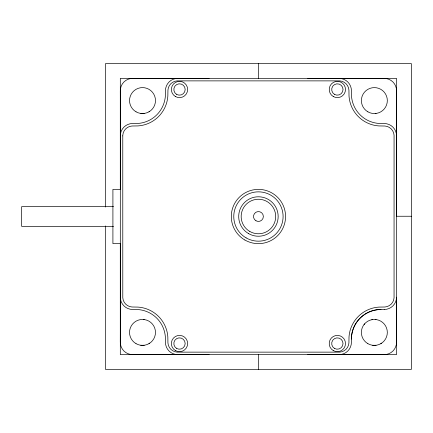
<?xml version="1.0" encoding="UTF-8"?>
<svg xmlns="http://www.w3.org/2000/svg" width="433" height="433" viewBox="0 0 433 433"><rect width="100%" height="100%" fill="white"/><g stroke="black" fill="none" stroke-linecap="round" stroke-linejoin="round"><path stroke-width="0.65" d="M176.161 354.508L132.633 354.616A12.33 12.33 0 0 1 120.304 342.281L120.314 90.703A12.33 12.33 0 0 1 132.644 78.373L176.171 78.481M384.217 309.498L381.008 309.487A29.596 29.596 0 0 0 351.412 339.082L351.412 342.303A12.33 12.33 0 0 1 339.077 354.622M340.701 78.487L384.223 78.384A12.33 12.33 0 0 1 396.558 90.713L396.547 354.611L120.309 354.611L120.309 243.443M120.304 342.281L120.412 298.754M396.449 134.241L396.558 90.713M364.056 324.528L364.597 323.873M148.995 111.806L149.721 111.357M148.99 343.65L149.71 343.207M380.834 343.661L381.554 343.212M371.817 319.7L372.656 319.565M144.205 113.43L140.817 113.43M375.205 113.522L376.05 113.441M144.194 345.28L140.806 345.28M376.039 345.29L372.656 345.285M153.986 78.476L207.429 78.487A12.33 12.33 0 0 1 209.107 78.373M309.373 78.481L362.881 78.487M120.309 189.373L112.91 189.367L112.91 243.633L120.309 243.633M113.549 206.633L21.65 206.633L21.65 226.362L113.549 226.367M411.35 216.246L396.552 216.246L396.547 78.384L120.309 78.384L120.309 189.546M153.975 354.508L207.483 354.513M309.362 354.513L362.87 354.519M340.684 354.519L384.212 354.627A12.33 12.33 0 0 0 396.547 342.292L396.444 298.765M375.2 319.478L376.044 319.565M143.35 319.467L144.194 319.554M120.314 90.703L120.417 134.23M258.425 63.581L258.425 78.384M258.425 354.616L258.425 369.419M105.511 207.061L105.511 63.581L411.35 63.581L411.35 369.419L105.511 369.419L105.511 225.923M396.552 135.859A12.33 12.33 0 0 0 384.223 123.524L381.018 123.519A29.596 29.596 0 0 1 351.423 93.929L351.423 90.713A12.33 12.33 0 0 0 339.088 78.384M177.774 354.627A12.33 12.33 0 0 1 165.438 342.292L165.438 339.077A29.596 29.596 0 0 0 135.843 309.487L132.639 309.476A12.33 12.33 0 0 1 120.304 297.152M177.784 78.373A12.33 12.33 0 0 0 165.449 90.703L165.449 93.923A29.596 29.596 0 0 1 135.848 123.519L132.644 123.508A12.33 12.33 0 0 0 120.314 135.843M396.547 297.157A12.33 12.33 0 0 1 384.217 309.492M351.412 339.093A29.596 29.596 0 0 1 381.008 309.498M178.813 78.525A12.33 12.33 0 0 1 182.672 78.525M182.017 354.546A12.33 12.33 0 0 1 179.446 354.546M338.049 354.47A12.33 12.33 0 0 1 334.184 354.47M334.839 78.449A12.33 12.33 0 0 1 337.415 78.449M362.085 78.617A12.33 12.33 0 0 1 364.494 78.378M310.158 354.383A12.33 12.33 0 0 1 307.755 354.622M209.096 354.616A12.33 12.33 0 0 1 206.687 354.378M364.483 354.622A12.33 12.33 0 0 1 362.075 354.383M152.378 78.373A12.33 12.33 0 0 1 154.787 78.606M154.77 354.378A12.33 12.33 0 0 1 152.367 354.616M307.766 78.378A12.33 12.33 0 0 1 310.169 78.617M122.777 135.892L122.793 297.801A9.867 9.867 0 0 0 131.989 306.997L137.943 307.089A32.064 32.064 0 0 1 167.836 336.988L167.928 342.941A9.867 9.867 0 0 0 177.124 352.137L339.721 352.143A9.867 9.867 0 0 0 348.922 342.947L349.009 336.998A32.064 32.064 0 0 1 378.913 307.1L384.861 307.008A9.867 9.867 0 0 0 394.057 297.812L394.068 135.215A9.867 9.867 0 0 0 384.867 126.019L378.918 125.927A32.064 32.064 0 0 1 349.02 96.029L348.933 90.08A9.867 9.867 0 0 0 339.732 80.879L177.135 80.874A9.867 9.867 0 0 0 167.939 90.069L167.847 96.018A32.064 32.064 0 0 1 137.948 125.916L132 126.008A9.867 9.867 0 0 0 122.799 135.204L122.777 135.892M367.871 111.817A12.974 12.974 0 0 0 387.329 100.58A12.974 12.974 0 0 0 367.871 89.344A12.974 12.974 0 0 0 367.871 111.817M367.861 343.661A12.974 12.974 0 0 0 387.324 332.425A12.974 12.974 0 0 0 367.861 321.189A12.974 12.974 0 0 0 367.861 343.661M136.022 111.806A12.974 12.974 0 0 0 155.485 100.57A12.974 12.974 0 0 0 136.027 89.333A12.974 12.974 0 0 0 136.022 111.806M136.016 343.65A12.974 12.974 0 0 0 155.474 332.414A12.974 12.974 0 0 0 136.016 321.178A12.974 12.974 0 0 0 136.016 343.65M255.963 220.781A4.931 4.931 0 0 0 263.361 216.505A4.931 4.931 0 0 0 255.963 212.235A4.931 4.931 0 0 0 255.963 220.781M248.564 233.593A19.734 19.734 0 0 0 278.159 216.511A19.734 19.734 0 0 0 248.564 199.418A19.734 19.734 0 0 0 248.564 233.593M249.798 231.46A17.266 17.266 0 0 0 275.697 216.511A17.266 17.266 0 0 0 249.798 201.556A17.266 17.266 0 0 0 249.798 231.46M246.096 237.869A24.665 24.665 0 0 0 283.095 216.511A24.665 24.665 0 0 0 246.101 195.148A24.665 24.665 0 0 0 246.096 237.869M176.664 348.441A5.672 5.672 0 0 0 185.172 343.526A5.672 5.672 0 0 0 176.664 338.617A5.672 5.672 0 0 0 176.664 348.441M175.435 96.532A8.14 8.14 0 0 0 187.651 89.485A8.14 8.14 0 0 0 175.441 82.432A8.14 8.14 0 0 0 175.435 96.532M176.669 94.394A5.672 5.672 0 0 0 185.183 89.485A5.672 5.672 0 0 0 176.675 84.57A5.672 5.672 0 0 0 176.669 94.394M334.514 348.446A5.672 5.672 0 0 0 343.023 343.537A5.672 5.672 0 0 0 334.514 338.622A5.672 5.672 0 0 0 334.514 348.446M333.28 350.584A8.14 8.14 0 0 0 345.491 343.537A8.14 8.14 0 0 0 333.28 336.484A8.14 8.14 0 0 0 333.28 350.584M333.291 96.537A8.14 8.14 0 0 0 345.502 89.49A8.14 8.14 0 0 0 333.291 82.438A8.14 8.14 0 0 0 333.291 96.537M334.525 94.399A5.672 5.672 0 0 0 343.033 89.49A5.672 5.672 0 0 0 334.525 84.576A5.672 5.672 0 0 0 334.525 94.399M244.861 240.006A27.133 27.133 0 0 0 285.564 216.511A27.133 27.133 0 0 0 244.867 193.01A27.133 27.133 0 0 0 244.861 240.006M175.43 350.578A8.14 8.14 0 0 0 187.641 343.526A8.14 8.14 0 0 0 175.43 336.479A8.14 8.14 0 0 0 175.43 350.578"/></g></svg>
